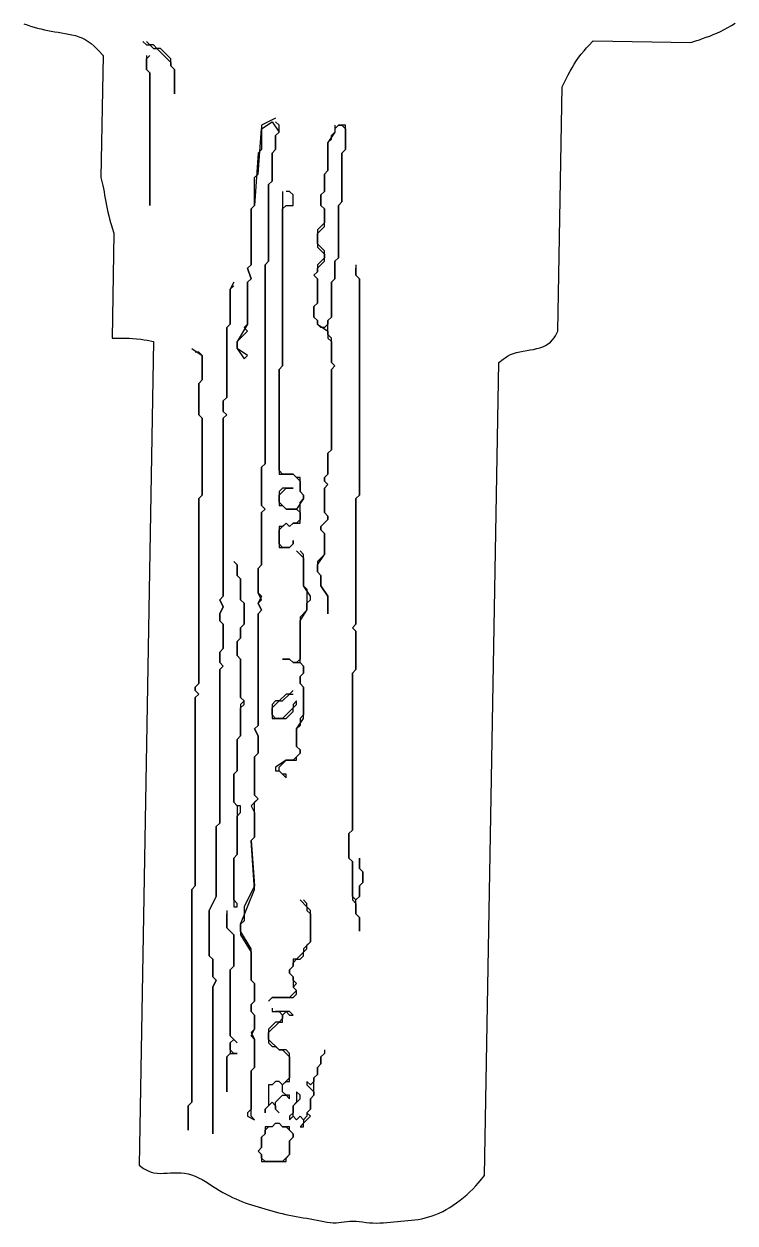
# Model space of a CAD drawing. Header units: metres. Extents: x 18 to 192, y 117 to 277.
# Drawn here: x 90.49 to 110.86, y 117.14 to 151.5 of the extents above; entities that cross this region are included whole.
import ezdxf

# ---------------------------------------------------------------- set-up
doc = ezdxf.new("R2010")
doc.units = ezdxf.units.M
doc.layers.add('DETAILS', color=3, linetype='Continuous')
doc.layers.add('OUTER', color=7, linetype='Continuous')

msp = doc.modelspace()

# ---------------------------------------------------------------- linework, layer by layer
at = {"layer": 'DETAILS'}
for points in [[(93.9, 151), (94, 150.9), (94.1, 150.9), (94.2, 150.8), (94.3, 150.8), (94.7, 150.4), (94.7, 150.3), (94.8, 150.2), (94.8, 149.5), (94.8, 150.2), (94.7, 150.3), (94.7, 150.5), (94.4, 150.8), (94.3, 150.8), (94.2, 150.9), (94.1, 150.9), (94, 151)], [(94, 150.6), (94, 150.2), (94.1, 150.1), (94.1, 146.3), (94.1, 150.1), (94, 150.2), (94, 150.5), (94.1, 150.6)], [(97.7, 148.8), (97.3, 148.6), (97.3, 147.9), (97.2, 147.8), (97.1, 146.3), (97, 146.2), (97, 144.6), (96.9, 144.5), (97, 144.2), (96.9, 144.1), (96.9, 142.9), (96.6, 142.4), (96.6, 142.2), (96.8, 141.9), (96.9, 142), (96.6, 142.2), (96.6, 142.4), (96.9, 142.7), (96.8, 142.8), (96.9, 142.9), (96.9, 144.1), (97, 144.2), (96.9, 144.5), (97, 144.6), (97, 146.2), (97.1, 146.3), (97.1, 147.1), (97.2, 147.2), (97.3, 148.5), (97.6, 148.7), (97.8, 148.4), (97.7, 148.3), (97.7, 147.9), (97.6, 147.8), (97.6, 147), (97.5, 146.9), (97.5, 144.7), (97.4, 144.6), (97.4, 138.9), (97.3, 138.8), (97.3, 137.7), (97.4, 137.6), (97.3, 137.5), (97.3, 136), (97.2, 135.9), (97.2, 135.2), (97.3, 135.1), (97.2, 134.9), (97.3, 134.7), (97.2, 134.6), (97.2, 131.4), (97.1, 131.3), (97.2, 131.1), (97.2, 130.6), (97.1, 130.5), (97.1, 129.4), (97.2, 129.3), (97, 129.1), (97.1, 128.9), (97.1, 128.2), (97, 128.1), (97.1, 126.8), (96.8, 126.2), (96.8, 125.8), (96.7, 125.7), (96.7, 125.4), (97, 124.9), (97, 124.1), (97.1, 124), (97.1, 123.5), (97, 123.4), (97, 123.2), (97.1, 123.1), (97.1, 122.7), (97, 122.6), (97.1, 122.4), (97.1, 121.6), (97, 121.5), (97, 120.4), (96.9, 120.3), (96.9, 120.2), (97.1, 120.1), (97, 120.2), (97, 121.5), (97.1, 121.6), (97.1, 122.4), (97, 122.5), (97.1, 122.7), (97.1, 123.1), (97, 123.2), (97, 123.4), (97.1, 123.5), (97.1, 124), (97, 124.1), (97, 125), (96.7, 125.5), (96.7, 125.7), (97.1, 126.7), (97, 128.1), (97.1, 128.2), (97.1, 129.2), (97.2, 129.3), (97.1, 129.4), (97.1, 130.5), (97.2, 130.6), (97.2, 131.1), (97.1, 131.3), (97.2, 131.4), (97.2, 134.6), (97.3, 134.7), (97.2, 134.9), (97.3, 135), (97.2, 135.2), (97.2, 135.9), (97.3, 136), (97.3, 137.5), (97.4, 137.6), (97.3, 137.7), (97.3, 138.8), (97.4, 138.9), (97.4, 144.6), (97.5, 144.7), (97.5, 146.9), (97.6, 147), (97.6, 147.8), (97.7, 147.9), (97.7, 148.3), (97.8, 148.4), (97.8, 148.6), (97.7, 148.7)], [(99.4, 148.5), (99.5, 148.6), (99.6, 148.6), (99.7, 148.5), (99.7, 147.9), (99.6, 147.8), (99.6, 146.4), (99.5, 146.3), (99.5, 144.8), (99.4, 144.7), (99.4, 144.2), (99.3, 144.1), (99.3, 143.1), (99.2, 143), (99.2, 142.9), (99.1, 142.8), (99, 142.8), (98.9, 142.9), (98.9, 143), (98.8, 143.1), (98.8, 143.4), (98.9, 143.5), (98.9, 144.2), (98.8, 144.3), (98.9, 144.4), (98.9, 144.5), (99.1, 144.7), (99.1, 145), (98.9, 145.2), (98.9, 145.5), (99.1, 145.7), (99.1, 146.2), (99, 146.3), (99, 146.6), (99.1, 146.7), (99.1, 147.2), (99.2, 147.3), (99.2, 148.1), (99.3, 148.2), (99.3, 148.3), (99.4, 148.4)], [(99.4, 148.6), (99.4, 148.4), (99.2, 148.1), (99.2, 147.3), (99.1, 147.2), (99.1, 146.7), (99, 146.6), (99, 146.3), (99.1, 146.2), (99.1, 145.8), (98.9, 145.6), (98.9, 145.1), (99.1, 144.9), (99.1, 144.8), (98.9, 144.6), (98.9, 144.4), (98.8, 144.3), (98.9, 144.2), (98.9, 143.5), (98.8, 143.4), (98.8, 143.1), (98.9, 143), (98.9, 142.9), (99.2, 142.7), (99.2, 142.5), (99.3, 142.4), (99.3, 141.8), (99.4, 141.7), (99.3, 141.6), (99.3, 139.3), (99.2, 139.2), (99.2, 138.6), (99.1, 138.5), (99.1, 138.4), (99.2, 138.3), (99.1, 138.2), (99.1, 137.5), (99.2, 137.4), (99.2, 137.3), (99, 137.1), (99, 137), (99.1, 136.9), (99.1, 136.3), (98.9, 136.1), (98.9, 135.8), (99, 135.7), (99, 135.4), (99.2, 135.1), (99.2, 134.6), (99.2, 135.1), (99, 135.4), (99, 135.7), (98.9, 135.8), (98.9, 136), (99.1, 136.3), (99.1, 136.9), (99, 137), (99, 137.1), (99.2, 137.3), (99.2, 137.4), (99.1, 137.5), (99.1, 138.2), (99.2, 138.3), (99.1, 138.4), (99.1, 138.5), (99.2, 138.6), (99.2, 139.2), (99.3, 139.3), (99.3, 141.6), (99.4, 141.7), (99.3, 141.8), (99.3, 142.5), (99.2, 142.6), (99.2, 143), (99.3, 143.1), (99.3, 144.1), (99.4, 144.2), (99.4, 144.7), (99.5, 144.8), (99.5, 146.3), (99.6, 146.4), (99.6, 147.8), (99.7, 147.9), (99.7, 148.6), (99.5, 148.6)], [(97.9, 146.7), (97.9, 141.7), (97.8, 141.6), (97.8, 138.6), (98.2, 138.6), (98.4, 138.4), (98.4, 138.1), (98.5, 138), (98.5, 137.9), (98.3, 137.6), (98, 137.6), (97.8, 137.8), (97.8, 138), (98, 138.2), (98.2, 138.2), (97.9, 138.2), (97.8, 138.1), (97.8, 137.7), (97.9, 137.7), (98, 137.6), (98.3, 137.6), (98.4, 137.5), (98.4, 137.3), (98.3, 137.2), (98.2, 137.2), (98.1, 137.1), (98, 137.2), (97.9, 137.1), (97.8, 137.1), (97.8, 136.5), (98.1, 136.5), (98.2, 136.6), (98.2, 136.7), (98.2, 136.6), (98.1, 136.5), (97.9, 136.5), (97.8, 136.6), (97.8, 137), (98, 137.2), (98.1, 137.1), (98.2, 137.2), (98.4, 137.2), (98.4, 137.8), (98.5, 137.9), (98.5, 138), (98.4, 138.1), (98.4, 138.5), (98.3, 138.5), (98.2, 138.6), (97.9, 138.6), (97.8, 138.7), (97.8, 141.6), (97.9, 141.7), (97.9, 146.2), (98, 146.3), (98.2, 146.3), (98.2, 146.6), (98.1, 146.7), (98, 146.7)], [(100, 144.6), (100, 144.3), (100.1, 144.2), (100.1, 138), (100, 137.9), (100, 134.3), (99.9, 134.2), (100, 134.1), (100, 133), (99.9, 132.9), (99.9, 128.4), (99.8, 128.3), (99.8, 127.6), (99.9, 127.5), (99.9, 126.4), (100, 126.3), (100, 126), (100.1, 125.9), (100.1, 125.5), (100.1, 125.9), (100, 126), (100, 126.4), (100.1, 126.5), (100.1, 126.8), (100.2, 126.9), (100.2, 127.2), (100.1, 127.3), (100.1, 127.6), (100.1, 127.3), (100.2, 127.2), (100.2, 126.9), (100.1, 126.8), (100.1, 126.5), (100, 126.4), (99.9, 126.5), (99.9, 127.5), (99.8, 127.6), (99.8, 128.3), (99.9, 128.4), (99.9, 132.9), (100, 133), (100, 134.1), (99.9, 134.2), (100, 134.3), (100, 137.9), (100.1, 138), (100.1, 144.2), (100, 144.3), (100, 144.5)], [(96.5, 144.1), (96.4, 143.9), (96.4, 142.9), (96.3, 142.8), (96.3, 140.8), (96.2, 140.7), (96.2, 140.4), (96.3, 140.3), (96.2, 140.2), (96.2, 135.1), (96.1, 135), (96.2, 134.8), (96.1, 134.6), (96.1, 134.4), (96.2, 134.3), (96.2, 133.6), (96.1, 133.5), (96.1, 133.2), (96.2, 133.1), (96.1, 133), (96.1, 128.6), (96, 128.5), (96, 126.5), (95.8, 126.1), (95.8, 124.8), (95.9, 124.7), (95.9, 124.2), (96, 124.1), (95.9, 123.9), (95.9, 119.7), (95.9, 123.9), (96, 124.1), (95.9, 124.2), (95.9, 124.7), (95.8, 124.8), (95.8, 126.1), (96, 126.5), (96, 128.5), (96.1, 128.6), (96.1, 133), (96.2, 133.1), (96.1, 133.2), (96.1, 133.5), (96.2, 133.6), (96.2, 134.3), (96.1, 134.4), (96.1, 134.6), (96.2, 134.8), (96.1, 135), (96.2, 135.1), (96.2, 140.2), (96.3, 140.3), (96.2, 140.4), (96.2, 140.7), (96.3, 140.8), (96.3, 142.8), (96.4, 142.9), (96.4, 143.9), (96.5, 144)], [(95.3, 142.2), (95.6, 142), (95.6, 141.3), (95.5, 141.2), (95.5, 140.3), (95.6, 140.2), (95.6, 138), (95.5, 137.9), (95.5, 132.6), (95.4, 132.5), (95.4, 132.4), (95.5, 132.3), (95.4, 132.2), (95.4, 126.8), (95.3, 126.7), (95.3, 120.6), (95.2, 120.5), (95.2, 119.8), (95.2, 120.5), (95.3, 120.6), (95.3, 126.7), (95.4, 126.8), (95.4, 132.2), (95.5, 132.3), (95.4, 132.4), (95.4, 132.5), (95.5, 132.6), (95.5, 137.9), (95.6, 138), (95.6, 140.2), (95.5, 140.3), (95.5, 141.2), (95.6, 141.3), (95.6, 142), (95.5, 142.1), (95.4, 142.1)], [(96.5, 136.1), (96.6, 136), (96.6, 135.7), (96.7, 135.6), (96.7, 135), (96.8, 134.9), (96.8, 134.3), (96.7, 134.2), (96.7, 133.9), (96.6, 133.8), (96.6, 133.4), (96.7, 133.3), (96.7, 132.2), (96.8, 132.1), (96.7, 132), (96.7, 131.1), (96.6, 131), (96.6, 130.1), (96.5, 130), (96.5, 129.2), (96.6, 129.1), (96.6, 127.7), (96.5, 127.6), (96.5, 126.2), (96.6, 126.2), (96.6, 126.3), (96.5, 126.4), (96.5, 127.6), (96.6, 127.7), (96.6, 128.8), (96.7, 128.9), (96.7, 129.1), (96.6, 129.1), (96.5, 129.2), (96.5, 130), (96.6, 130.1), (96.6, 131), (96.7, 131.1), (96.7, 131.9), (96.8, 132), (96.8, 132.1), (96.7, 132.2), (96.7, 133.3), (96.6, 133.4), (96.6, 133.8), (96.7, 133.9), (96.7, 134.2), (96.8, 134.3), (96.8, 134.9), (96.7, 135), (96.7, 135.6), (96.6, 135.7), (96.6, 136)], [(98.3, 136.4), (98.5, 136.2), (98.5, 135.4), (98.6, 135.3), (98.6, 134.7), (98.4, 134.5), (98.4, 133.3), (98.3, 133.2), (98.2, 133.2), (98.1, 133.3), (97.9, 133.3), (98.1, 133.3), (98.2, 133.2), (98.4, 133.2), (98.5, 133.1), (98.5, 132.9), (98.4, 132.8), (98.4, 132.6), (98.5, 132.5), (98.5, 131.7), (98.4, 131.6), (98.4, 131.4), (98.3, 131.3), (98.3, 130.8), (98.4, 130.7), (98.4, 130.6), (98.2, 130.4), (98, 130.4), (97.7, 130.2), (97.7, 130.1), (97.8, 130.1), (98, 129.9), (98, 130), (97.9, 130), (97.8, 130.1), (97.8, 130.2), (98, 130.4), (98.3, 130.4), (98.3, 130.5), (98.4, 130.6), (98.4, 130.7), (98.3, 130.8), (98.3, 131.3), (98.5, 131.6), (98.5, 132.5), (98.4, 132.6), (98.4, 132.8), (98.5, 132.9), (98.5, 133.1), (98.4, 133.2), (98.4, 134.4), (98.6, 134.7), (98.6, 134.9), (98.7, 135), (98.7, 135.1), (98.5, 135.4), (98.5, 136.3), (98.4, 136.4)], [(98.2, 132.4), (98.1, 132.3), (98, 132.3), (97.8, 132.1), (97.7, 132.1), (97.6, 132), (97.6, 131.6), (98, 131.6), (98.2, 131.8), (98.2, 131.9), (98.3, 132), (98.3, 132.1), (98.2, 132), (98.2, 131.9), (97.9, 131.6), (97.7, 131.6), (97.6, 131.7), (97.6, 131.9), (97.8, 132.1), (97.9, 132.1), (98.1, 132.3), (98.2, 132.3)], [(96.3, 126.1), (96.3, 125.6), (96.5, 125.4), (96.5, 124.5), (96.4, 124.4), (96.4, 122.5), (96.5, 122.4), (96.4, 122.3), (96.4, 122), (96.3, 121.9), (96.3, 120.9), (96.3, 121.9), (96.4, 122), (96.6, 122), (96.5, 122), (96.4, 122.1), (96.4, 122.3), (96.5, 122.4), (96.6, 122.3), (96.4, 122.5), (96.4, 124.4), (96.5, 124.5), (96.5, 125.4), (96.3, 125.6), (96.3, 126)], [(98.4, 126.4), (98.6, 126.2), (98.6, 126.1), (98.7, 126), (98.7, 125.2), (98.5, 125), (98.5, 124.9), (98.3, 124.7), (98.2, 124.7), (98.2, 124.5), (98.1, 124.4), (98.1, 124.3), (98.2, 124.2), (98.2, 123.9), (98.3, 123.8), (98.1, 123.6), (97.6, 123.6), (97.5, 123.5), (97.6, 123.6), (98.2, 123.6), (98.3, 123.7), (98.3, 123.8), (98.2, 123.9), (98.3, 124), (98.2, 124.1), (98.2, 124.2), (98.1, 124.3), (98.1, 124.4), (98.2, 124.5), (98.2, 124.6), (98.3, 124.7), (98.4, 124.7), (98.5, 124.8), (98.5, 124.9), (98.6, 125), (98.6, 125.1), (98.7, 125.2), (98.7, 126.1), (98.6, 126.2), (98.6, 126.3), (98.5, 126.4)], [(97.6, 123.3), (97.6, 123.2), (97.8, 123.2), (97.9, 123.1), (97.9, 123), (97.8, 122.9), (97.7, 122.9), (97.5, 122.7), (97.5, 122.3), (97.6, 122.2), (97.7, 122.2), (97.8, 122.1), (97.9, 122.1), (98.1, 121.9), (98.1, 121.3), (97.9, 121.1), (97.8, 121.2), (97.7, 121.2), (97.6, 121.1), (97.5, 121.1), (97.5, 120.5), (97.4, 120.4), (97.4, 120.3), (97.4, 120.4), (97.6, 120.6), (97.7, 120.5), (97.7, 120.4), (97.8, 120.3), (97.7, 120.4), (97.7, 120.6), (97.9, 120.8), (98, 120.8), (98.1, 120.7), (98.1, 120.8), (98, 120.8), (97.9, 120.9), (97.9, 121.1), (98, 121.2), (98.1, 121.2), (98.1, 122), (98, 122.1), (97.8, 122.1), (97.5, 122.4), (97.5, 122.6), (97.8, 122.9), (97.9, 122.9), (97.9, 123.1), (98, 123.2), (98.1, 123.1), (98.2, 123.1), (98.1, 123.2), (97.7, 123.2)], [(99.1, 122.1), (99.1, 122), (99, 121.9), (99, 121.7), (98.9, 121.6), (98.9, 121.4), (98.8, 121.3), (98.8, 121.2), (98.7, 121.1), (98.6, 121.2), (98.6, 121.1), (98.8, 120.9), (98.8, 120.8), (98.7, 120.7), (98.7, 120.4), (98.6, 120.3), (98.6, 120.2), (98.5, 120.1), (98.4, 120.2), (98.3, 120.1), (98.2, 120.2), (98.2, 120.5), (98.4, 120.7), (98.4, 120.8), (98.3, 120.9), (98.3, 120.6), (98.2, 120.5), (98.2, 120.3), (98.1, 120.2), (98.1, 120.1), (98.2, 120.2), (98.3, 120.1), (98.4, 120.2), (98.5, 120.1), (98.5, 120), (98.4, 119.9), (98.5, 119.9), (98.5, 120), (98.7, 120.2), (98.6, 120.3), (98.7, 120.4), (98.7, 120.7), (98.8, 120.8), (98.8, 121.3), (98.9, 121.4), (98.9, 121.6), (99, 121.7), (99, 121.9), (99.1, 122)], [(97.6, 119.9), (97.7, 120), (97.8, 120), (97.9, 119.9), (98, 119.9), (98.2, 119.7), (98.2, 119.6), (98.1, 119.5), (98.1, 119.1), (97.9, 118.9), (97.4, 118.9), (97.3, 119), (97.3, 119.1), (97.2, 119.2), (97.3, 119.3), (97.3, 119.6), (97.4, 119.7), (97.4, 119.8), (97.5, 119.9)], [(97.7, 120), (97.6, 119.9), (97.4, 119.9), (97.4, 119.7), (97.3, 119.6), (97.3, 119.3), (97.2, 119.2), (97.3, 119.1), (97.3, 118.9), (98, 118.9), (98, 119), (98.1, 119.1), (98.1, 119.5), (98.2, 119.6), (98.2, 119.7), (98.1, 119.8), (98.1, 119.9), (97.9, 119.9), (97.8, 120)]]:
    msp.add_lwpolyline(points, dxfattribs=at)
at = {"layer": 'OUTER'}
msp.add_lwpolyline([(90.493, 151.505), (90.587, 151.472), (90.683, 151.44), (90.78, 151.411), (90.878, 151.383), (90.977, 151.358), (91.076, 151.336), (91.175, 151.315), (91.274, 151.295), (91.373, 151.277), (91.472, 151.261), (91.571, 151.245), (91.67, 151.229), (91.769, 151.211), (91.867, 151.19), (91.964, 151.166), (92.06, 151.136), (92.154, 151.099), (92.245, 151.054), (92.332, 151.001), (92.414, 150.943), (92.5, 150.869), (92.572, 150.802), (92.632, 150.742), (92.758, 150.601), (92.697, 147.1), (92.736, 146.944), (92.751, 146.873), (92.768, 146.787), (92.788, 146.687), (92.804, 146.594), (92.821, 146.498), (92.838, 146.399), (92.856, 146.3), (92.876, 146.202), (92.897, 146.103), (92.92, 146.006), (92.944, 145.914), (92.972, 145.814), (92.997, 145.728), (93.02, 145.656), (93.071, 145.501), (93.019, 142.501), (93.204, 142.501), (93.289, 142.499), (93.389, 142.497), (93.506, 142.493), (93.612, 142.487), (93.719, 142.479), (93.836, 142.464), (93.936, 142.45), (94.021, 142.437), (94.206, 142.398), (93.794, 118.8), (93.916, 118.704), (93.976, 118.67), (94.048, 118.634), (94.134, 118.599), (94.217, 118.58), (94.307, 118.568), (94.401, 118.564), (94.497, 118.565), (94.595, 118.57), (94.694, 118.576), (94.793, 118.58), (94.893, 118.581), (94.993, 118.577), (95.093, 118.566), (95.193, 118.548), (95.293, 118.521), (95.393, 118.485), (95.493, 118.44), (95.593, 118.388), (95.693, 118.329), (95.793, 118.266), (95.892, 118.201), (95.991, 118.137), (96.09, 118.075), (96.187, 118.018), (96.282, 117.965), (96.376, 117.916), (96.468, 117.872), (96.558, 117.832), (96.647, 117.794), (96.737, 117.758), (96.826, 117.723), (96.916, 117.691), (97.008, 117.66), (97.102, 117.631), (97.198, 117.603), (97.295, 117.575), (97.393, 117.548), (97.492, 117.521), (97.591, 117.493), (97.691, 117.465), (97.791, 117.437), (97.891, 117.41), (97.991, 117.386), (98.091, 117.363), (98.191, 117.343), (98.291, 117.325), (98.391, 117.308), (98.491, 117.292), (98.591, 117.276), (98.691, 117.258), (98.79, 117.24), (98.889, 117.219), (98.986, 117.199), (99.082, 117.18), (99.174, 117.164), (99.264, 117.152), (99.349, 117.147), (99.432, 117.148), (99.511, 117.155), (99.59, 117.166), (99.669, 117.177), (99.749, 117.188), (99.831, 117.195), (99.916, 117.196), (100.006, 117.192), (100.098, 117.184), (100.194, 117.172), (100.291, 117.16), (100.39, 117.15), (100.489, 117.143), (100.589, 117.141), (100.689, 117.143), (100.789, 117.149), (100.889, 117.157), (100.989, 117.166), (101.089, 117.176), (101.189, 117.185), (101.289, 117.193), (101.389, 117.2), (101.489, 117.209), (101.589, 117.218), (101.689, 117.231), (101.789, 117.246), (101.888, 117.264), (101.988, 117.287), (102.088, 117.315), (102.188, 117.347), (102.288, 117.384), (102.388, 117.426), (102.488, 117.473), (102.588, 117.526), (102.688, 117.584), (102.788, 117.649), (102.887, 117.718), (102.985, 117.791), (103.08, 117.868), (103.174, 117.949), (103.264, 118.032), (103.348, 118.113), (103.434, 118.204), (103.506, 118.283), (103.565, 118.35), (103.687, 118.5), (104.094, 141.8), (104.216, 141.899), (104.275, 141.937), (104.347, 141.979), (104.433, 142.024), (104.517, 142.055), (104.606, 142.082), (104.7, 142.106), (104.796, 142.125), (104.893, 142.142), (104.991, 142.158), (105.087, 142.176), (105.182, 142.196), (105.272, 142.22), (105.357, 142.25), (105.436, 142.287), (105.508, 142.331), (105.571, 142.381), (105.631, 142.448), (105.679, 142.509), (105.717, 142.565), (105.79, 142.7), (105.912, 149.7), (105.994, 149.869), (106.034, 149.947), (106.082, 150.04), (106.139, 150.148), (106.195, 150.247), (106.256, 150.348), (106.321, 150.449), (106.389, 150.546), (106.457, 150.638), (106.536, 150.733), (106.606, 150.812), (106.666, 150.878), (106.802, 151.014), (109.599, 150.965), (109.764, 151.023), (109.84, 151.049), (109.931, 151.081), (110.037, 151.119), (110.135, 151.155), (110.238, 151.195), (110.343, 151.239), (110.447, 151.287), (110.552, 151.339), (110.656, 151.396), (110.759, 151.456), (110.861, 151.52)], dxfattribs=at)

doc.saveas('drawing.dxf')
